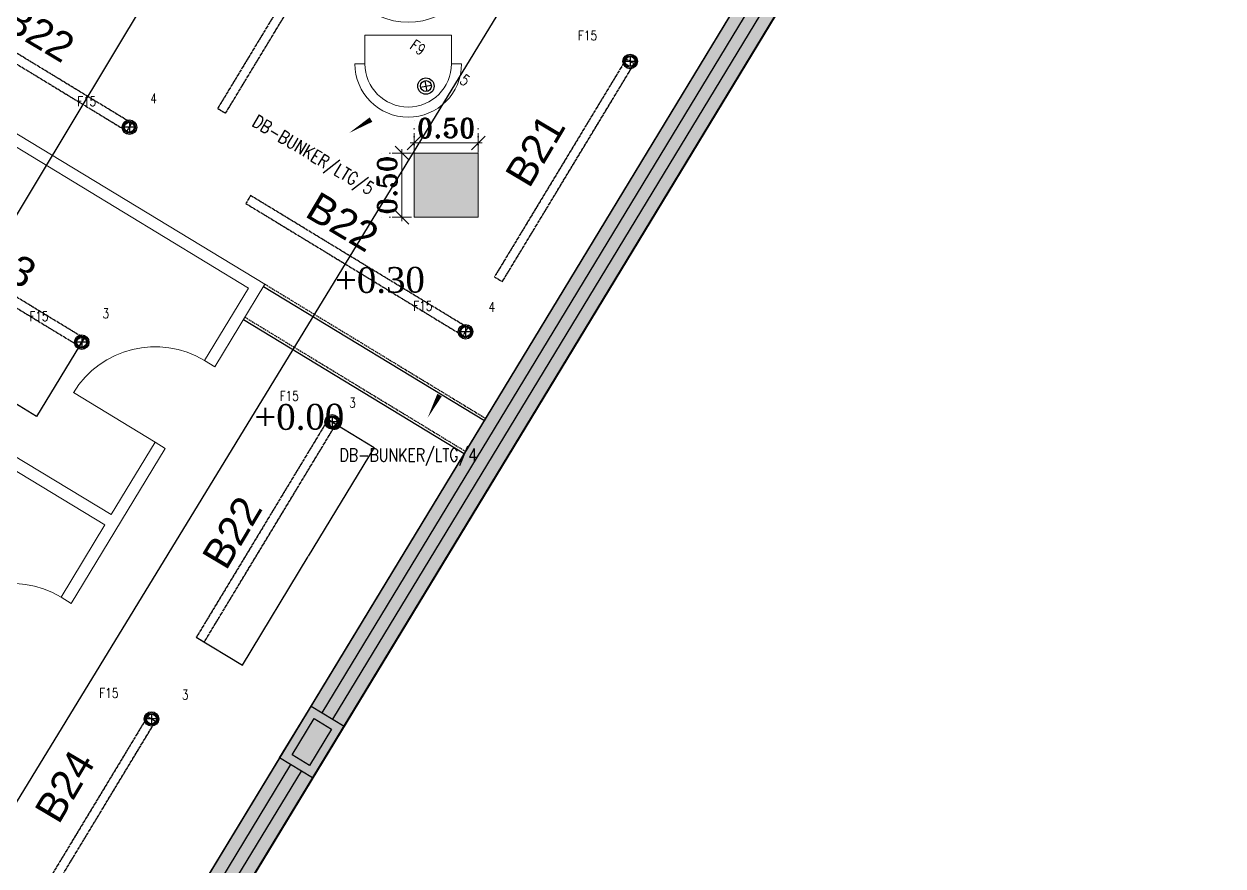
# Model space of a CAD drawing. Header units: inches. Extents: x 102655 to 148943, y 72248 to 114419.
# Drawn here: x 139622 to 148943, y 84062 to 90603 of the extents above; entities that cross this region are included whole.
import ezdxf
from ezdxf.enums import TextEntityAlignment as Align

# ---------------------------------------------------------------- set-up
doc = ezdxf.new("R2010")
doc.units = ezdxf.units.IN
for name, pattern in [('CENTER INDS', [13.335, 8.89, -1.11125, 2.2225, -1.11125]), ('DOT2', [0.125, 0, -0.125]), ('HIDDEN INDS', [3.33375, 2.2225, -1.11125])]:
    doc.linetypes.add(name, pattern=pattern)
doc.layers.get('Defpoints').update_dxf_attribs({"color": 8})
for name, color, linetype, lineweight in [('ceiling dim', 8, 'Continuous', 5), ('Part', 8, 'Continuous', 0), ('S-SOLID', 8, 'Continuous', 0), ('TEXT', 8, 'Continuous', 5), ('walllllllll', 8, 'Continuous', 30)]:
    doc.layers.add(name, color=color, linetype=linetype, lineweight=lineweight)
for name, color, linetype in [('E-LEADER', 30, 'Continuous'), ('E-LTG', 92, 'Continuous'), ('E-TAG', 30, 'Continuous'), ('E_TAG', 30, 'Continuous'), ('HIDDEN', 8, 'HIDDEN INDS'), ('NV-01_AC-EQUIP', 8, 'Continuous'), ('WALL-GNRL', 8, 'Continuous')]:
    doc.layers.add(name, color=color, linetype=linetype)
doc.layers.add('ELECTRICAL LIGHTING CEILING', color=6, linetype='CENTER INDS', true_color=0xff00ff)
doc.styles.add('MtXpl_Dutch801_XBd_B', font='dutcheb.ttf')
doc.styles.add('Pyzd-Romans', font='romans.shx', dxfattribs={"width": 0.8})
doc.styles.add('ROMANT', font='romant')
doc.styles.get("Standard").update_dxf_attribs({"font": 'arial.ttf'})
doc.dimstyles.new('50', dxfattribs={"dimtxt": 0.15, "dimasz": 0.015, "dimexe": 0.18, "dimexo": 0.0625, "dimgap": 0.04, "dimtad": 1, "dimzin": 0, "dimdsep": 46, "dimtxsty": 'ROMANT', "dimblk": 'SAM2', "dimcen": 0.09, "dimclre": 181, "dimclrt": 3, "dimazin": 0, "dimtfac": 0.782609, "dimtix": 1, "dimtmove": 2, "dimatfit": 3, "dimldrblk": 'SAM2', "dimfxl": 0.18, "dimtolj": 1, "dimtzin": 0, "dimarcsym": 0})
doc.dimstyles.get("Standard").update_dxf_attribs({"dimtxt": 0.18, "dimasz": 0.18, "dimexe": 0.18, "dimexo": 0.0625, "dimgap": 0.09, "dimtad": 0, "dimtih": 1, "dimtoh": 1, "dimdec": 4, "dimzin": 0, "dimdsep": 46, "dimtxsty": 'Standard', "dimcen": 0.09, "dimadec": 0, "dimazin": 0, "dimtfac": 1, "dimtdec": 4, "dimtofl": 0, "dimtmove": 0, "dimatfit": 3, "dimfxl": 1, "dimtolj": 1, "dimtzin": 0, "dimarcsym": 0})

# ---------------------------------------------------------------- blocks, each defined once
blk = doc.blocks.new('*A125')
at = {"layer": 'Part'}
blk.add_hatch(color=256, dxfattribs=at).paths.add_polyline_path([(60005.2, 20745.9), (60011.2, 20755.7), (60147.6, 20672.1), (60141.6, 20662.3), (60076.6, 20702.1), (59916.1, 20440.4), (59981.1, 20400.6), (59975, 20390.8), (59838.6, 20474.4), (59844.7, 20484.2), (59909.7, 20444.4), (60070.2, 20706.1)], flags=17)
blk = doc.blocks.new('table-2')
at = {"color": 0, "linetype": 'ByBlock'}
for p, q in [((-0.4148, 0.8837), (-0.3363, 0.8837)), ((-0.3363, 0.8837), (-0.3363, 0.6605)), ((0.3363, 0.8837), (0.4148, 0.8837)), ((0.3363, 0.8837), (0.3363, 0.6605)), ((0.3363, 0.6605), (-0.3363, 0.6605)), ((-0.8837, 0.3363), (-0.8837, 0.4148)), ((0.8837, 0.4148), (0.8837, 0.3363)), ((-0.8837, 0.3363), (-0.6605, 0.3363)), ((-0.6605, 0.3363), (-0.6605, -0.3363)), ((0.6605, -0.3363), (0.6605, 0.3363)), ((0.8837, 0.3363), (0.6605, 0.3363)), ((-0.8837, -0.4148), (-0.8837, -0.3363)), ((-0.8837, -0.3363), (-0.6605, -0.3363)), ((0.8837, -0.3363), (0.6605, -0.3363)), ((0.8837, -0.3363), (0.8837, -0.4148)), ((-0.3363, -0.6605), (0.3363, -0.6605)), ((-0.3363, -0.8837), (-0.3363, -0.6605)), ((0.3363, -0.8837), (0.3363, -0.6605)), ((-0.3363, -0.8837), (-0.4148, -0.8837)), ((0.4148, -0.8837), (0.3363, -0.8837))]:
    blk.add_line(p, q, dxfattribs=at)
blk.add_circle((0, 0), 0.5605, dxfattribs=at)
for centre, radius, start, end in [((0, 0.8837), 0.4148, 360, 180), ((0, 0.8837), 0.3363, 360, 180), ((-0.8837, 0), 0.4148, 90, 270), ((0.8837, 0), 0.4148, 270, 90), ((-0.8837, 0), 0.3363, 90, 270), ((0.8837, 0), 0.3363, 270, 90), ((0, -0.8837), 0.4148, 180, 360), ((0, -0.8837), 0.3363, 180, 360)]:
    blk.add_arc(centre, radius, start, end, dxfattribs=at)
blk = doc.blocks.new('SAM2')
for p, q in [((3.54, 3.54), (-3.54, -3.54)), ((-1, 0), (0, 0)), ((0, -5), (0, 5))]:
    blk.add_line(p, q)
blk = doc.blocks.new('*D203')
at = {"layer": 'ceiling dim', "color": 181, "linetype": 'DOT2', "lineweight": -2, "ltscale": 0.5, "transparency": 16777216}
for p, q in [((478795.7058, 1037617.7171), (478795.7058, 1037617.913)), ((478796.2045, 1037617.7171), (478796.2045, 1037617.913))]:
    blk.add_line(p, q, dxfattribs=at)
at = {"layer": 'ceiling dim', "color": 0, "lineweight": -2, "ltscale": 0.5, "transparency": 16777216}
for p, q in [((478795.6908, 1037617.733), (478795.6758, 1037617.733)), ((478796.2045, 1037617.733), (478795.7058, 1037617.733)), ((478796.2195, 1037617.733), (478796.2345, 1037617.733))]:
    blk.add_line(p, q, dxfattribs=at)
at = {"layer": 'Defpoints', "color": 0, "ltscale": 0.5, "transparency": 16777216}
for p in [(478795.7058, 1037617.733), (478795.7058, 1037617.6546), (478796.2045, 1037617.6546)]:
    blk.add_point(p, dxfattribs=at)
at = {"layer": 'ceiling dim', "color": 0, "lineweight": -2, "ltscale": 0.5, "transparency": 16777216, "xscale": 0.015, "yscale": 0.015, "zscale": 0.015}
blk.add_blockref('SAM2', (478795.7058, 1037617.733), dxfattribs=at)
at = {"layer": 'ceiling dim', "color": 0, "lineweight": -2, "ltscale": 0.5, "transparency": 16777216, "xscale": 0.015, "yscale": 0.015, "zscale": 0.015, "rotation": 180}
blk.add_blockref('SAM2', (478796.2045, 1037617.733), dxfattribs=at)
at = {"layer": 'ceiling dim', "color": 3, "ltscale": 0.5, "transparency": 16777216, "insert": (478795.9552, 1037617.848), "char_height": 0.15, "attachment_point": 5, "style": 'ROMANT'}
blk.add_mtext('\\A1;0.50', dxfattribs=at)
blk = doc.blocks.new('*D204')
at = {"layer": 'ceiling dim', "color": 181, "linetype": 'DOT2', "lineweight": -2, "ltscale": 0.5, "transparency": 16777216}
for p, q in [((478795.6433, 1037617.6546), (478795.4315, 1037617.6546)), ((478795.6433, 1037617.1559), (478795.4315, 1037617.1559))]:
    blk.add_line(p, q, dxfattribs=at)
at = {"layer": 'ceiling dim', "color": 0, "lineweight": -2, "ltscale": 0.5, "transparency": 16777216}
for p, q in [((478795.6115, 1037617.6696), (478795.6115, 1037617.6846)), ((478795.6115, 1037617.6546), (478795.6115, 1037617.1559)), ((478795.6115, 1037617.1409), (478795.6115, 1037617.1259))]:
    blk.add_line(p, q, dxfattribs=at)
at = {"layer": 'Defpoints', "color": 0, "ltscale": 0.5, "transparency": 16777216}
for p in [(478795.7058, 1037617.6546), (478795.6115, 1037617.1559), (478795.7058, 1037617.1559)]:
    blk.add_point(p, dxfattribs=at)
at = {"layer": 'ceiling dim', "color": 0, "lineweight": -2, "ltscale": 0.5, "transparency": 16777216, "xscale": 0.015, "yscale": 0.015, "zscale": 0.015}
for p, rotation in [((478795.6115, 1037617.6546), 270), ((478795.6115, 1037617.1559), 90)]:
    blk.add_blockref('SAM2', p, dxfattribs=dict(at, rotation=rotation))
at = {"layer": 'ceiling dim', "color": 3, "ltscale": 0.5, "transparency": 16777216, "insert": (478795.4965, 1037617.4053), "char_height": 0.15, "attachment_point": 5, "rotation": 90, "style": 'ROMANT'}
blk.add_mtext('\\A1;0.50', dxfattribs=at)
blk = doc.blocks.new('E-L-FSPOT2')
at = {"color": 254, "lineweight": 0}
for points in [[(0, -75), (0, -75), (0, -75), (0, -75), (0, -75), (0, -75), (0, -75), (0, -75), (0, -75), (0, -75), (0, -75), (0, -75)], [(0, -75), (0, -75)], [(0, -75), (0, -75)], [(0, -75), (0, -75)], [(0, -75), (0, -75)], [(0, -75), (0, -75)], [(0, -75), (0, -75)], [(0, -75), (0, -75)], [(0, -75), (0, -75)], [(0, -75), (0, -75)], [(0, -75), (0, -75)], [(0, -75), (0, -75)], [(0, -75), (0, -75)], [(0, -75), (0, -75), (0, -75)], [(0, -75), (0, -75)], [(0, -75), (0, -75)], [(0, -75), (0, -75)], [(0, -75), (0, -75), (0, -75), (0, -75), (0, -75), (0, -75), (0, -75), (0, -75), (0, -75), (0, -75)], [(0, -75), (0, -75)]]:
    blk.add_lwpolyline(points, dxfattribs=at)
blk.add_circle((0, 0), 75)
at = {"layer": 'E-TAG'}
for points in [[(-35, -35), (35, 35)], [(-35, 35), (35, -35)]]:
    blk.add_lwpolyline(points, dxfattribs=at)
blk.add_circle((0, 0), 50, dxfattribs=at)
at = {"layer": 'E-TAG', "style": 'Pyzd-Romans', "width": 0.8, "flags": 1}
for tag, p in [('BPANEL', (263, 925)), ('SWITCH', (-262, 700)), ('LOADVA', (263, 700)), ('BTYPE', (-262, 475)), ('PANEL', (263, 475)), ('HEIGHT', (-247, -478)), ('DSCR', (-247, -703)), ('ROOM', (278, -703))]:
    blk.add_attdef(tag, text='', height=100, dxfattribs=at).set_placement(p, align=Align.MIDDLE_CENTER)
at = {"layer": 'E-TAG', "style": 'Pyzd-Romans', "width": 0.8}
for tag, p in [('TYPE', (-262, 250)), ('NO.', (263, 250)), ('W.P', (-247, -253)), ('A,B,C', (278, -253)), ('CBT', (278, -478))]:
    blk.add_attdef(tag, text='', height=100, dxfattribs=at).set_placement(p, align=Align.MIDDLE_CENTER)
blk = doc.blocks.new('f15')
at = {"layer": 'E-LEADER'}
for points in [[(19, 0), (-19, 0)], [(0, 19), (0, -19)]]:
    blk.add_lwpolyline(points, dxfattribs=at)
blk.add_circle((0, 0), 23.3, dxfattribs=at)
at = {"layer": 'E-LTG'}
for radius in [28.2, 19]:
    blk.add_circle((0, 0), radius, dxfattribs=at)
at = {"layer": 'E_TAG', "style": 'Pyzd-Romans', "width": 0.8, "flags": 1}
for tag, p in [('BPANEL', (262.5, 1125)), ('SWITCH', (-262.5, 900)), ('LOADVA', (262.5, 900)), ('BTYPE', (-262.5, 675)), ('PANEL', (262.5, 675)), ('HEIGHT', (-262.5, -675)), ('DSCR', (-262.5, -900)), ('ROOM', (262.5, -900))]:
    blk.add_attdef(tag, text='', height=100, dxfattribs=at).set_placement(p, align=Align.MIDDLE_CENTER)
at = {"layer": 'E_TAG', "style": 'Pyzd-Romans', "width": 0.8}
for tag, p in [('TYPE', (-262.5, 450)), ('NO.', (262.5, 450)), ('W.P', (-262.5, -450)), ('A,B,C', (262.5, -450)), ('CBT', (262.5, -675))]:
    blk.add_attdef(tag, text='', height=100, dxfattribs=at).set_placement(p, align=Align.MIDDLE_CENTER)
blk = doc.blocks.new('E-Ct-No')
at = {"color": 5}
blk.add_lwpolyline([(700, 0, 0, 40, 0), (500, 0, 0, 0, -0.000017), (0, 0, 0, 0, -0.352972)], format="xyseb", dxfattribs=at)
at = {"layer": 'E-TAG', "style": 'Pyzd-Romans', "width": 0.8}
blk.add_attdef('PNL\\NO', text='', height=100, dxfattribs=at).set_placement((1025, 0), align=Align.MIDDLE_CENTER)
blk = doc.blocks.new('*D234')
at = {"color": 0, "lineweight": -2, "transparency": 16777216}
for p, q in [((138399.4, 89189.6), (138030.1, 88582.2)), ((138030.3, 88582.2), (138874.8, 88068.7)), ((140089.3, 88162.1), (139719.9, 87554.6)), ((139719.8, 87554.9), (138875.4, 88068.4))]:
    blk.add_line(p, q, dxfattribs=at)
at = {"color": 0, "transparency": 16777216}
for points in [[(138030.3, 88582.3), (138030.3, 88582.2), (138030.2, 88582.3)], [(139719.9, 87554.9), (139719.8, 87554.9), (139720, 87554.8)]]:
    blk.add_solid(points, dxfattribs=at)
at = {"layer": 'Defpoints', "color": 0, "transparency": 16777216}
for p in [(138399.5, 89189.7), (138030.2, 88582.3), (140089.3, 88162.1)]:
    blk.add_point(p, dxfattribs=at)
at = {"color": 0, "transparency": 16777216, "insert": (138875.1, 88068.6), "char_height": 0.18, "attachment_point": 5}
blk.add_mtext('\\A1;1977.7347', dxfattribs=at)
blk = doc.blocks.new('*D237')
at = {"color": 0, "lineweight": -2, "transparency": 16777216}
for p, q in [((141986, 87531), (142344.7, 87313.8)), ((142344.4, 87313.8), (141832.5, 86468.2)), ((141320.4, 85622.2), (141832.3, 86467.8)), ((140961.8, 85839.1), (141320.5, 85622))]:
    blk.add_line(p, q, dxfattribs=at)
at = {"color": 0, "transparency": 16777216}
for points in [[(142344.4, 87313.8), (142344.5, 87313.8), (142344.5, 87313.9)], [(141320.4, 85622.2), (141320.4, 85622.2), (141320.3, 85622.1)]]:
    blk.add_solid(points, dxfattribs=at)
at = {"layer": 'Defpoints', "color": 0, "transparency": 16777216}
for p in [(141986, 87531), (140961.8, 85839.1), (141320.3, 85622.1)]:
    blk.add_point(p, dxfattribs=at)
at = {"color": 0, "transparency": 16777216, "insert": (141832.4, 86468), "char_height": 0.18, "attachment_point": 5}
blk.add_mtext('\\A1;1977.7347', dxfattribs=at)
blk = doc.blocks.new('f')
at = {"layer": 'S-SOLID', "ltscale": 0.5, "true_color": 0xed1f24, "transparency": 33554559}
h = blk.add_hatch(color=240, dxfattribs=at)
h.dxf.hatch_style = 1
h.paths.add_polyline_path([(478795.7058, 1037617.6546), (478796.2045, 1037617.6546), (478796.2045, 1037617.1559), (478795.7058, 1037617.1559)])
at = {"layer": 'walllllllll', "ltscale": 0.5}
h = blk.add_hatch(color=8, dxfattribs=at)
h.dxf.hatch_style = 1
h.paths.add_polyline_path([(478787.9978, 1037601.4054), (478787.7406, 1037601.5613), (478801.7397, 1037624.6099), (478801.9951, 1037624.4548)])
at = {"color": 8, "linetype": 'Continuous', "lineweight": 20, "extrusion": (-2.32265e-18, -9.70452e-08, 1)}
for p, q in [((478791.2494, 1037618.6333), (478794.5464, 1037616.6358)), ((478791.2013, 1037618.5539), (478794.4189, 1037616.6046)), ((478790.1356, 1037616.7936), (478793.3512, 1037614.8454)), ((478790.0876, 1037616.7142), (478793.303, 1037614.7661)), ((478794.4189, 1037616.6046), (478794.0776, 1037616.0423)), ((478794.0776, 1037616.0423), (478794.1569, 1037615.9941)), ((478793.6925, 1037615.4078), (478793.0581, 1037615.7931)), ((478793.7718, 1037615.3596), (478793.041, 1037614.1557)), ((478793.6925, 1037615.4078), (478793.3512, 1037614.8454)), ((478793.6925, 1037615.4078), (478793.7718, 1037615.3596)), ((478793.303, 1037614.7661), (478792.9617, 1037614.2038)), ((478792.9617, 1037614.2038), (478793.041, 1037614.1557))]:
    blk.add_line(p, q, dxfattribs=at)
at = {"color": 8, "linetype": 'Continuous', "lineweight": 20}
blk.add_line((478794.1569, 1037615.9941), (478794.5464, 1037616.6358), dxfattribs=at)
at = {"color": 8, "linetype": 'Continuous', "lineweight": 20, "extrusion": (-2.32265e-18, -9.70452e-08, 1)}
for centre in [(478793.6925, 1037615.4078, -0.1007), (478792.5766, 1037613.5694, -0.1007)]:
    blk.add_arc(centre, 0.7422, 58.74304, 148.72907, dxfattribs=at)
at = {"layer": 'ceiling dim', "color": 242, "ltscale": 0.5, "true_color": 0xcd2027}
blk.add_lwpolyline([(478795.7058, 1037617.6546), (478796.2045, 1037617.6546), (478796.2045, 1037617.1559), (478795.7058, 1037617.1559)], close=True, dxfattribs=at)
at = {"layer": 'HIDDEN', "color": 8, "ltscale": 0.005}
for p, q in [((478794.5464, 1037616.6358), (478796.2628, 1037615.5932)), ((478794.3907, 1037616.3794), (478796.1071, 1037615.3368))]:
    blk.add_line(p, q, dxfattribs=at)
at = {"layer": 'NV-01_AC-EQUIP', "color": 8, "ltscale": 0.5}
for p, q in [((478794.536, 1037616.6187), (478796.2524, 1037615.5761)), ((478794.3803, 1037616.3623), (478796.0967, 1037615.3197))]:
    blk.add_line(p, q, dxfattribs=at)
at = {"layer": 'WALL-GNRL', "color": 8, "ltscale": 0.5}
for p, q in [((478787.9538, 1037601.9141), (478801.7397, 1037624.6099)), ((478788.2092, 1037601.759), (478801.9951, 1037624.4548)), ((478794.9918, 1037613.3056), (478798.3195, 1037618.7841)), ((478795.074, 1037613.2556), (478798.4018, 1037618.7341)), ((478790.9823, 1037606.7048), (478794.7478, 1037612.9039)), ((478791.0645, 1037606.6548), (478794.83, 1037612.8539))]:
    blk.add_line(p, q, dxfattribs=at)
blk.add_lwpolyline([(478787.9978, 1037601.4054), (478787.7406, 1037601.5613), (478801.7397, 1037624.6099), (478801.9951, 1037624.4548)], close=True, dxfattribs=at)
at = {"layer": 'WALL-GNRL', "color": 8}
for points in [[(478794.9176, 1037612.8007, 0), (478794.6612, 1037612.9565, 0), (478794.9052, 1037613.3582, 0), (478795.1616, 1037613.2024, 0)], [(478794.8941, 1037612.8969, 0), (478794.7574, 1037612.9799, 0), (478794.9287, 1037613.262, 0), (478795.0654, 1037613.1789, 0)]]:
    blk.add_polyline3d(points, close=True, dxfattribs=at)
at = {"color": 8}
blk.add_blockref('table-2', (478795.6604, 1037619.2319), dxfattribs=at)
at = {"color": 8, "lineweight": 0, "extrusion": (-1.46982e-07, -1.66422e-07, 1), "xscale": 0.001000000000009727, "yscale": 0.001000000000009727, "zscale": 0.001000000000009727, "rotation": 0.2441800749300415}
blk.add_blockref('*A125', (478735.0065, 1037592.2507, -0.243), dxfattribs=at)
at = {"layer": 'TEXT', "color": 8, "extrusion": (8.346e-08, -2.41099e-08, 1), "style": 'MtXpl_Dutch801_XBd_B'}
for s, p in [('+0.30', (478795.0917, 1037616.5662, 0.0149)), ('+0.00', (478794.4649, 1037615.5027, 0.0149))]:
    blk.add_text(s, height=0.2, rotation=0.37271, dxfattribs=at).set_placement(p)
at = {"layer": 'ceiling dim', "color": 51, "ltscale": 0.5, "true_color": 0xf7f281}
dim = blk.add_linear_dim(base=(478795.7058, 1037617.733), p1=(478796.2045, 1037617.6546), p2=(478795.7058, 1037617.6546), dimstyle='50', dxfattribs=at)
dim.commit()
dim.dimension.update_dxf_attribs({"geometry": '*D203', "text_midpoint": (478795.9552, 1037617.848)})
dim = blk.add_linear_dim(base=(478795.6115, 1037617.1559), p1=(478795.7058, 1037617.6546), p2=(478795.7058, 1037617.1559), angle=90, dimstyle='50', dxfattribs=at)
dim.commit()
dim.dimension.update_dxf_attribs({"geometry": '*D204', "text_midpoint": (478795.4965, 1037617.4053)})

msp = doc.modelspace()

# ---------------------------------------------------------------- linework, layer by layer
for p, q in [((143982.6593, 96461.09037), (131899.78607, 76390.68675)), ((145952.40098, 95008.99436), (133740.61278, 75045.41725))]:
    msp.add_line(p, q)
at = {"layer": 'ELECTRICAL LIGHTING CEILING', "color": 6}
for points in [[(141189.46447, 89910.02521), (142213.67975, 91601.89325), (142152.09002, 91639.17816), (141127.87474, 89947.31012)], [(138733.04207, 90798.04818), (140422.88262, 89770.49121), (140460.28918, 89832.00714), (138770.44863, 90859.5641)], [(143341.02292, 88601.70718), (144365.23819, 90293.57521), (144303.64847, 90330.86012), (143279.43319, 88638.99208)], [(141346.31844, 89208.96909), (143036.15898, 88181.41212), (143073.56554, 88242.92805), (141383.72499, 89270.48501)], [(138362.0615, 89128.17481), (140051.90205, 88100.61784), (140089.30861, 88162.13376), (138399.46806, 89189.69073)], [(141023.3407, 85801.85839), (142047.55598, 87493.72643), (141985.96625, 87531.01134), (140961.75097, 85839.1433)], [(139619.89949, 83494.15465), (140644.11477, 85186.02269), (140582.52504, 85223.3076), (139558.30976, 83531.43956)]]:
    msp.add_lwpolyline(points, close=True, dxfattribs=at)

# ---------------------------------------------------------------- block references
ref = msp.add_blockref('f15', (144334.44333, 90312.21767), dxfattribs=dict(xscale=2, yscale=2, zscale=2))
ref.add_attrib('TYPE', 'F15', dxfattribs={"layer": 'E_TAG', "height": 75, "style": 'Pyzd-Romans', "width": 0.8}).set_placement((144002.15651, 90513.64823), align=Align.MIDDLE_CENTER)
ref.add_attrib('NO.', '4', dxfattribs={"layer": 'E_TAG', "height": 75, "style": 'Pyzd-Romans', "width": 0.8}).set_placement((144859.44334, 91212.21767), align=Align.MIDDLE_CENTER)
ref = msp.add_blockref('f15', (140441.5859, 89801.24917), dxfattribs=dict(xscale=2, yscale=2, zscale=2))
ref.add_attrib('TYPE', 'F15', dxfattribs={"layer": 'E_TAG', "height": 75, "style": 'Pyzd-Romans', "width": 0.8}).set_placement((140109.29908, 90002.67974), align=Align.MIDDLE_CENTER)
ref.add_attrib('NO.', '4', dxfattribs={"layer": 'E_TAG', "height": 75, "style": 'Pyzd-Romans', "width": 0.8}).set_placement((140630.15671, 90024.59379), align=Align.MIDDLE_CENTER)
ref = msp.add_blockref('f15', (140070.60533, 88131.3758), dxfattribs=dict(xscale=2, yscale=2, zscale=2))
ref.add_attrib('TYPE', 'F15', dxfattribs={"layer": 'E_TAG', "height": 75, "style": 'Pyzd-Romans', "width": 0.8}).set_placement((139738.31851, 88332.80637), align=Align.MIDDLE_CENTER)
ref.add_attrib('NO.', '3', dxfattribs={"layer": 'E_TAG', "height": 75, "style": 'Pyzd-Romans', "width": 0.8}).set_placement((140259.17614, 88354.72042), align=Align.MIDDLE_CENTER)
ref = msp.add_blockref('f15', (143054.86225, 88212.17006), dxfattribs=dict(xscale=2, yscale=2, zscale=2))
ref.add_attrib('TYPE', 'F15', dxfattribs={"layer": 'E_TAG', "height": 75, "style": 'Pyzd-Romans', "width": 0.8}).set_placement((142722.57543, 88413.60063), align=Align.MIDDLE_CENTER)
ref.add_attrib('NO.', '4', dxfattribs={"layer": 'E_TAG', "height": 75, "style": 'Pyzd-Romans', "width": 0.8}).set_placement((143259.08812, 88405.45632), align=Align.MIDDLE_CENTER)
ref = msp.add_blockref('f15', (142016.76111, 87512.36888), dxfattribs=dict(xscale=2, yscale=2, zscale=2))
ref.add_attrib('TYPE', 'F15', dxfattribs={"layer": 'E_TAG', "height": 75, "style": 'Pyzd-Romans', "width": 0.8}).set_placement((141684.47429, 87713.79945), align=Align.MIDDLE_CENTER)
ref.add_attrib('NO.', '3', dxfattribs={"layer": 'E_TAG', "height": 75, "style": 'Pyzd-Romans', "width": 0.8}).set_placement((142176.74699, 87661.10416), align=Align.MIDDLE_CENTER)
ref = msp.add_blockref('f15', (140613.31991, 85204.66514), dxfattribs=dict(xscale=2, yscale=2, zscale=2))
ref.add_attrib('TYPE', 'F15', dxfattribs={"layer": 'E_TAG', "height": 75, "style": 'Pyzd-Romans', "width": 0.8}).set_placement((140281.03309, 85406.09571), align=Align.MIDDLE_CENTER)
ref.add_attrib('NO.', '3', dxfattribs={"layer": 'E_TAG', "height": 75, "style": 'Pyzd-Romans', "width": 0.8}).set_placement((140875.42849, 85393.02029), align=Align.MIDDLE_CENTER)
at = {"layer": 'ceiling dim', "xscale": 1000, "yscale": 1000, "zscale": 1000}
msp.add_blockref('f', (-478653051.58299, -1037528053.90511), dxfattribs=at)
at = {"layer": 'E-LTG', "xscale": 0.847691882747822, "yscale": 0.847691882747822, "zscale": 0.847691882747822, "rotation": 325.1785123314658}
msp.add_blockref('E-L-FSPOT2', (142746.55647, 90120.44267), dxfattribs=at).add_auto_attribs({'TYPE': 'F9', 'NO.': '5'})
at = {"layer": 'E-LTG'}
ref = msp.add_blockref('E-Ct-No', (142746.55647, 90120.44267), dxfattribs=dict(at, rotation=211.3639248336197))
ref.add_attrib('PNL\\NO', 'DB-BUNKER/LTG/5', dxfattribs={"layer": 'E-TAG', "height": 100, "rotation": 329.245590379, "style": 'Pyzd-Romans', "oblique": 360, "width": 0.8}).set_placement((141871.33083, 89586.95876), align=Align.MIDDLE_CENTER)
ref = msp.add_blockref('E-Ct-No', (143084.2709, 88163.99186), dxfattribs=dict(at, rotation=242.4318811919395))
ref.add_attrib('PNL\\NO', 'DB-BUNKER/LTG/4', dxfattribs={"layer": 'E-TAG', "height": 100, "style": 'Pyzd-Romans', "width": 0.8}).set_placement((142609.89798, 87255.3691), align=Align.MIDDLE_CENTER)

# ---------------------------------------------------------------- texts
for s, rotation, p in [('B22', 329.281365602, (139432.40398, 90584.77807)), ('B21', 59.281365602, (143549.46277, 89318.93058)), ('B22', 329.281365602, (141796.11965, 89113.11726)), ('B23', 329.281365602, (139135.25101, 88829.58624)), ('B22', 59.281365602, (141192.82555, 86350.55859)), ('B24', 59.281365602, (139891.58398, 84378.50706))]:
    msp.add_text(s, height=228.893641, rotation=rotation).set_placement(p)

# ---------------------------------------------------------------- dimensions: what is measured, and where the dimension line sits
for p1, p2, distance, picture, middle in [((140089.30861, 88162.13376), (138399.46806, 89189.69073), 710.82141, '*D234', (138875.07211, 88068.56341)), ((141985.96625, 87531.01134), (140961.75097, 85839.1433), 419.16122, '*D237', (141832.43324, 86468.00506))]:
    dim = msp.add_aligned_dim(p1=p1, p2=p2, distance=distance, dimstyle='Standard', override={"dimzin": 8})
    dim.commit()
    dim.dimension.update_dxf_attribs({"geometry": picture, "text_midpoint": middle})

doc.saveas('drawing.dxf')
